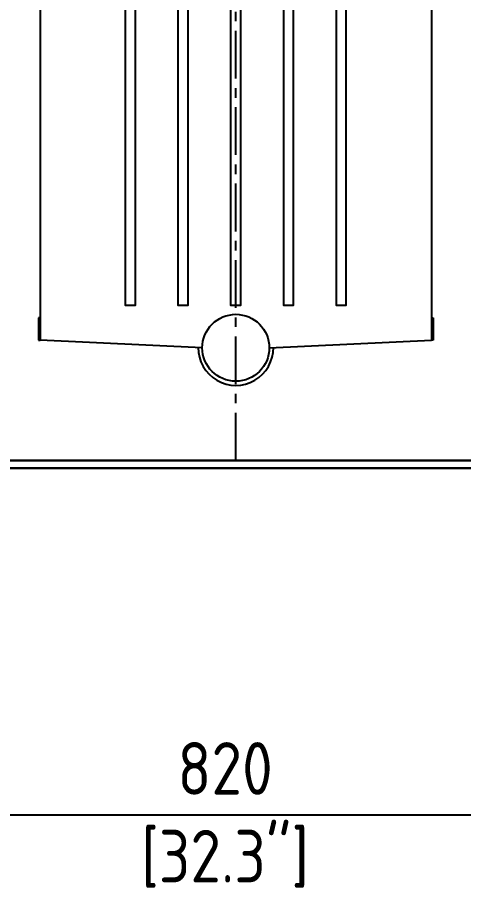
# Model space of a CAD drawing. Header units: millimetres. Extents: x 8981 to 59433, y 5244 to 14154.
# Drawn here: x 11315 to 11908, y 10042 to 11207 of the extents above; entities that cross this region are included whole.
import ezdxf

# ---------------------------------------------------------------- set-up
doc = ezdxf.new("R2010")
doc.units = ezdxf.units.MM
doc.linetypes.add('CENTERX2', pattern=[101.6, 63.5, -12.7, 12.7, -12.7])
doc.layers.add('1实线层', color=7, linetype='Continuous', lineweight=30)
for name, color, linetype in [('1轮廓实线层', 7, 'Continuous'), ('3中心线层', 1, 'CENTERX2'), ('4标注层', 3, 'Continuous')]:
    doc.layers.add(name, color=color, linetype=linetype)
doc.styles.get("Standard").update_dxf_attribs({"font": 'gbenor.shx', "bigfont": 'gbcbig.shx'})
doc.dimstyles.new('1-20英寸竖', dxfattribs={"dimscale": 20, "dimtxt": 3.5, "dimasz": 2.5, "dimexe": 1.5, "dimexo": 1, "dimgap": 0.5, "dimtad": 1, "dimdec": 0, "dimrnd": 1e-09, "dimzin": 12, "dimdsep": 46, "dimtxsty": 'Standard', "dimsah": 1, "dimcen": 0.09, "dimclrt": 1, "dimadec": 0, "dimazin": 3, "dimtfac": 1, "dimtdec": 0, "dimtofl": 0, "dimtmove": 0, "dimatfit": 3, "dimfxl": 0, "dimfrac": 2, "dimtolj": 1, "dimtzin": 12, "dimarcsym": 0})

# ---------------------------------------------------------------- blocks, each defined once
blk = doc.blocks.new('G$C3F6FD845')
at = {"layer": '1轮廓实线层'}
for p, q in [((-260, -10), (-260, -1090)), ((260, -10), (260, -1090)), ((-262, -1060), (-262, -1090)), ((-260, -1060), (-262, -1060)), ((260, -1060), (262, -1060)), ((262, -1060), (262, -1090)), ((-262, -1090), (-260, -1090)), ((-44.5, -1100), (-260, -1090)), ((44.5, -1100), (260, -1090)), ((262, -1090), (260, -1090))]:
    blk.add_line(p, q, dxfattribs=at)
for points in [[(-146.4, -56.4), (-133.6, -56.4), (-133.6, -1043.6), (-146.4, -1043.6)], [(-76.4, -56.4), (-63.6, -56.4), (-63.6, -1043.6), (-76.4, -1043.6)], [(-6.4, -56.4), (6.4, -56.4), (6.4, -1043.6), (-6.4, -1043.6)], [(63.6, -56.4), (76.4, -56.4), (76.4, -1043.6), (63.6, -1043.6)], [(133.6, -56.4), (146.4, -56.4), (146.4, -1043.6), (133.6, -1043.6)]]:
    blk.add_lwpolyline(points, close=True, dxfattribs=at)
blk.add_circle((0, -1100), 44.5, dxfattribs=at)
blk.add_arc((0, -1100), 50, 179.4299, 0.5701, dxfattribs=at)
blk = doc.blocks.new('*D40')
at = {"layer": '4标注层', "color": 0, "lineweight": -2, "ltscale": 2, "transparency": 16777216}
for p, q in [((11195.1, 10412.8), (11195.1, 10116.6)), ((12015.1, 10412.8), (12015.1, 10116.6)), ((11245.1, 10146.6), (11965.1, 10146.6))]:
    blk.add_line(p, q, dxfattribs=at)
at = {"layer": '4标注层', "color": 0, "transparency": 16777216}
for points in [[(11245.1, 10154.9), (11245.1, 10138.2), (11195.1, 10146.6)], [(11965.1, 10138.2), (11965.1, 10154.9), (12015.1, 10146.6)]]:
    blk.add_solid(points, dxfattribs=at)
at = {"layer": 'Defpoints', "color": 0, "transparency": 16777216}
for p in [(11195.1, 10432.8), (12015.1, 10432.8), (12015.1, 10146.6)]:
    blk.add_point(p, dxfattribs=at)
at = {"layer": '4标注层', "color": 1, "ltscale": 3, "transparency": 16777216, "insert": (11590.9, 10146.6), "char_height": 70, "attachment_point": 5}
blk.add_mtext('\\A1;820\\P[32.3"]', dxfattribs=at)

msp = doc.modelspace()

# ---------------------------------------------------------------- linework, layer by layer
at = {"layer": '1实线层'}
msp.add_lwpolyline([(10825.067, 10617.838), (12375.067, 10617.838), (12375.067, 10607.838), (10825.067, 10607.838)], close=True, dxfattribs=at)
at = {"layer": '3中心线层'}
msp.add_line((11605.067, 10617.838), (11605.067, 12532.838), dxfattribs=at)

# ---------------------------------------------------------------- block references
at = {"layer": '1实线层', "ltscale": 2}
msp.add_blockref('G$C3F6FD845', (11605.067, 11867.838), dxfattribs=at)

# ---------------------------------------------------------------- dimensions: what is measured, and where the dimension line sits
at = {"layer": '4标注层', "ltscale": 2}
dim = msp.add_linear_dim(base=(12015.067, 10146.58), p1=(11195.067, 10432.838), p2=(12015.067, 10432.838), dimstyle='1-20英寸竖', override={"dimpost": '\\X', "dimtxsty": 'Standard'}, dxfattribs=at)
dim.commit()
dim.dimension.update_dxf_attribs({"geometry": '*D40', "text_midpoint": (11590.861, 10146.58), "dimtype": 160})

doc.saveas('drawing.dxf')
